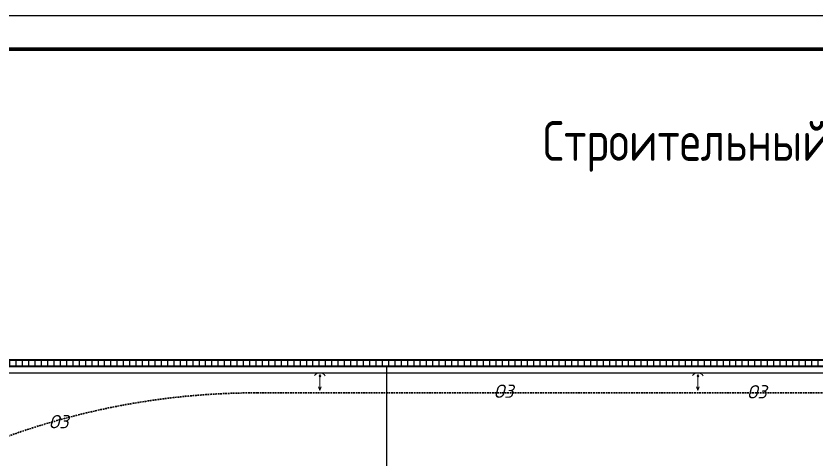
# Model space of a CAD drawing. Header units: millimetres. Extents: x -345369 to 252202, y 74562 to 424723.
# Drawn here: x -332013 to -319943, y 229984 to 236670 of the extents above; entities that cross this region are included whole.
import ezdxf

# ---------------------------------------------------------------- set-up
doc = ezdxf.new("R2010")
doc.units = ezdxf.units.MM
doc.linetypes.add('DASHEDX2', pattern=[38.1, 25.4, -12.7])
doc.layers.add('1', color=7, linetype='Continuous')
doc.layers.add('1STAIR2D', color=30, linetype='Continuous')
doc.layers.add('красный', color=1, linetype='Continuous', lineweight=13)
doc.styles.add('2.5', font='isocpeur.TTF', dxfattribs={"height": 2})
doc.styles.add('ISOCPEUR', font='isocpeur.TTF', dxfattribs={"width": 0.8})
doc.styles.get("Standard").update_dxf_attribs({"font": 'isocpeur.TTF', "oblique": 15})
doc.dimstyles.new('М500 стройгенп', dxfattribs={"dimtxt": 2, "dimasz": 2, "dimexe": 1.25, "dimexo": 0.625, "dimtad": 1, "dimlfac": 500, "dimtxsty": '2.5', "dimblk": 'ARCHTICK', "dimcen": 2.5, "dimadec": 0, "dimazin": 0, "dimtfac": 1, "dimtmove": 0, "dimatfit": 3, "dimfxl": 1, "dimarcsym": 0})

# ---------------------------------------------------------------- blocks, each defined once
blk = doc.blocks.new('_ArchTick')
at = {"color": 0, "linetype": 'ByBlock', "const_width": 0.15}
blk.add_lwpolyline([(-0.5, -0.5), (0.5, 0.5)], dxfattribs=at)
blk = doc.blocks.new('*D641')
at = {"color": 0, "lineweight": -2, "transparency": 16777216}
for p, q in [((-326416, 231383), (-326415, 231383)), ((-326416, 229795), (-326416, 231383)), ((-326417, 229795), (-326418, 229795))]:
    blk.add_line(p, q, dxfattribs=at)
at = {"layer": 'Defpoints', "color": 0, "transparency": 16777216}
for p in [(-326416, 231383), (-326416, 231383), (-326416, 229795)]:
    blk.add_point(p, dxfattribs=at)
at = {"color": 0, "lineweight": -2, "transparency": 16777216, "xscale": 2, "yscale": 2, "zscale": 2}
for p, rotation in [((-326416, 231383), 90), ((-326416, 229795), 270)]:
    blk.add_blockref('_ArchTick', p, dxfattribs=dict(at, rotation=rotation))
at = {"color": 0, "lineweight": 15, "transparency": 16777216, "insert": (-326418, 230589), "char_height": 2, "attachment_point": 5, "rotation": 90, "style": '2.5'}
blk.add_mtext('7940', dxfattribs=at)

msp = doc.modelspace()

# ---------------------------------------------------------------- hatches: boundary and pattern name
at = {"lineweight": 25}
h = msp.add_hatch(dxfattribs=at)
h.set_pattern_fill('ANSI31', color=256, scale=30, angle=45)
h.set_pattern_definition([(90, (-467359.26, -150275.32), (-95.25, 2e-14), [])])
h.paths.add_polyline_path([(-298808.962601, 231482.578109), (-305964.960649, 231482.578109), (-339024.224375, 231482.578109), (-338924.224375, 231382.578109), (-298908.962601, 231382.578109)])

# ---------------------------------------------------------------- linework, layer by layer
at = {"lineweight": 35}
for p, q in [((-339024.224375, 231482.578109), (-305964.960649, 231482.578109)), ((-338924.224375, 231382.578109), (-298908.962601, 231382.578109))]:
    msp.add_line(p, q, dxfattribs=at)
at = {"color": 1, "lineweight": 25}
msp.add_line((-337157.035021, 231282.578109), (-302030.482727, 231282.578109), dxfattribs=at)
at = {"linetype": 'DASHEDX2', "lineweight": 30}
msp.add_line((-328372.904858, 230982.578109), (-309473.911787, 230982.578109), dxfattribs=at)
msp.add_arc((-328372.904858, 219862.578109), 11120, 90, 143.2583223815, dxfattribs=at)
at = {"layer": '1STAIR2D'}
msp.add_line((-261269.368414, 236670.168713), (-345269.368414, 236670.168713), dxfattribs=at)
at = {"layer": '1STAIR2D', "lineweight": 100}
msp.add_line((-261769.368414, 236170.168713), (-343269.368414, 236170.168713), dxfattribs=at)
at = {"layer": 'красный', "color": 1, "lineweight": 20}
for p, q in [((-327427.381244, 231238.738798), (-327440.625208, 231253.589559)), ((-327427.381244, 231238.738798), (-327414.024911, 231253.48858)), ((-321725.0325, 231238.738798), (-321738.276465, 231253.589559)), ((-321725.0325, 231238.738798), (-321711.676168, 231253.48858)), ((-327427.381244, 231238.738798), (-327440.737576, 231223.989016)), ((-327427.381244, 231238.738798), (-327428.218287, 231018.240754)), ((-327427.381244, 231238.738798), (-327414.137279, 231223.888037)), ((-321725.0325, 231238.738798), (-321738.388833, 231223.989016)), ((-321725.0325, 231238.738798), (-321725.869544, 231018.240754)), ((-321725.0325, 231238.738798), (-321711.788536, 231223.888037)), ((-327448.162217, 231071.114941), (-327428.218287, 231018.240754)), ((-327428.218287, 231018.240754), (-327409.294303, 231070.967393)), ((-321745.813473, 231071.114941), (-321725.869544, 231018.240754)), ((-321725.869544, 231018.240754), (-321706.94556, 231070.967393))]:
    msp.add_line(p, q, dxfattribs=at)
for centre in [(-327429.438197, 231181.675247), (-321727.089454, 231181.675247)]:
    msp.add_arc(centre, 100.953393, 34.59358723, 141.7806080274, dxfattribs=at)

# ---------------------------------------------------------------- texts
at = {"lineweight": 40, "char_height": 200, "width": 1600, "attachment_point": 5}
for insert in [(-324656.625508, 231006.789714), (-320835.401931, 230998.163746), (-331368.967708, 230547.021266)]:
    msp.add_mtext('ОЗ', dxfattribs=dict(at, insert=insert))
at = {"layer": '1', "insert": (-318888.263761, 235083.381842), "char_height": 600, "width": 15967.53188805, "attachment_point": 2, "style": 'ISOCPEUR'}
msp.add_mtext('Строительный генеральный план', dxfattribs=at)

# ---------------------------------------------------------------- dimensions: what is measured, and where the dimension line sits
at = {"lineweight": 15}
dim = msp.add_linear_dim(base=(-326416.399816, 231382.578109), p1=(-326416.399816, 229794.620601), p2=(-326416.399816, 231382.578109), angle=90, text='7940', dimstyle='М500 стройгенп', dxfattribs=at)
dim.commit()
dim.dimension.update_dxf_attribs({"geometry": '*D641', "text_midpoint": (-326418.024816, 230588.599355)})

doc.saveas('drawing.dxf')
